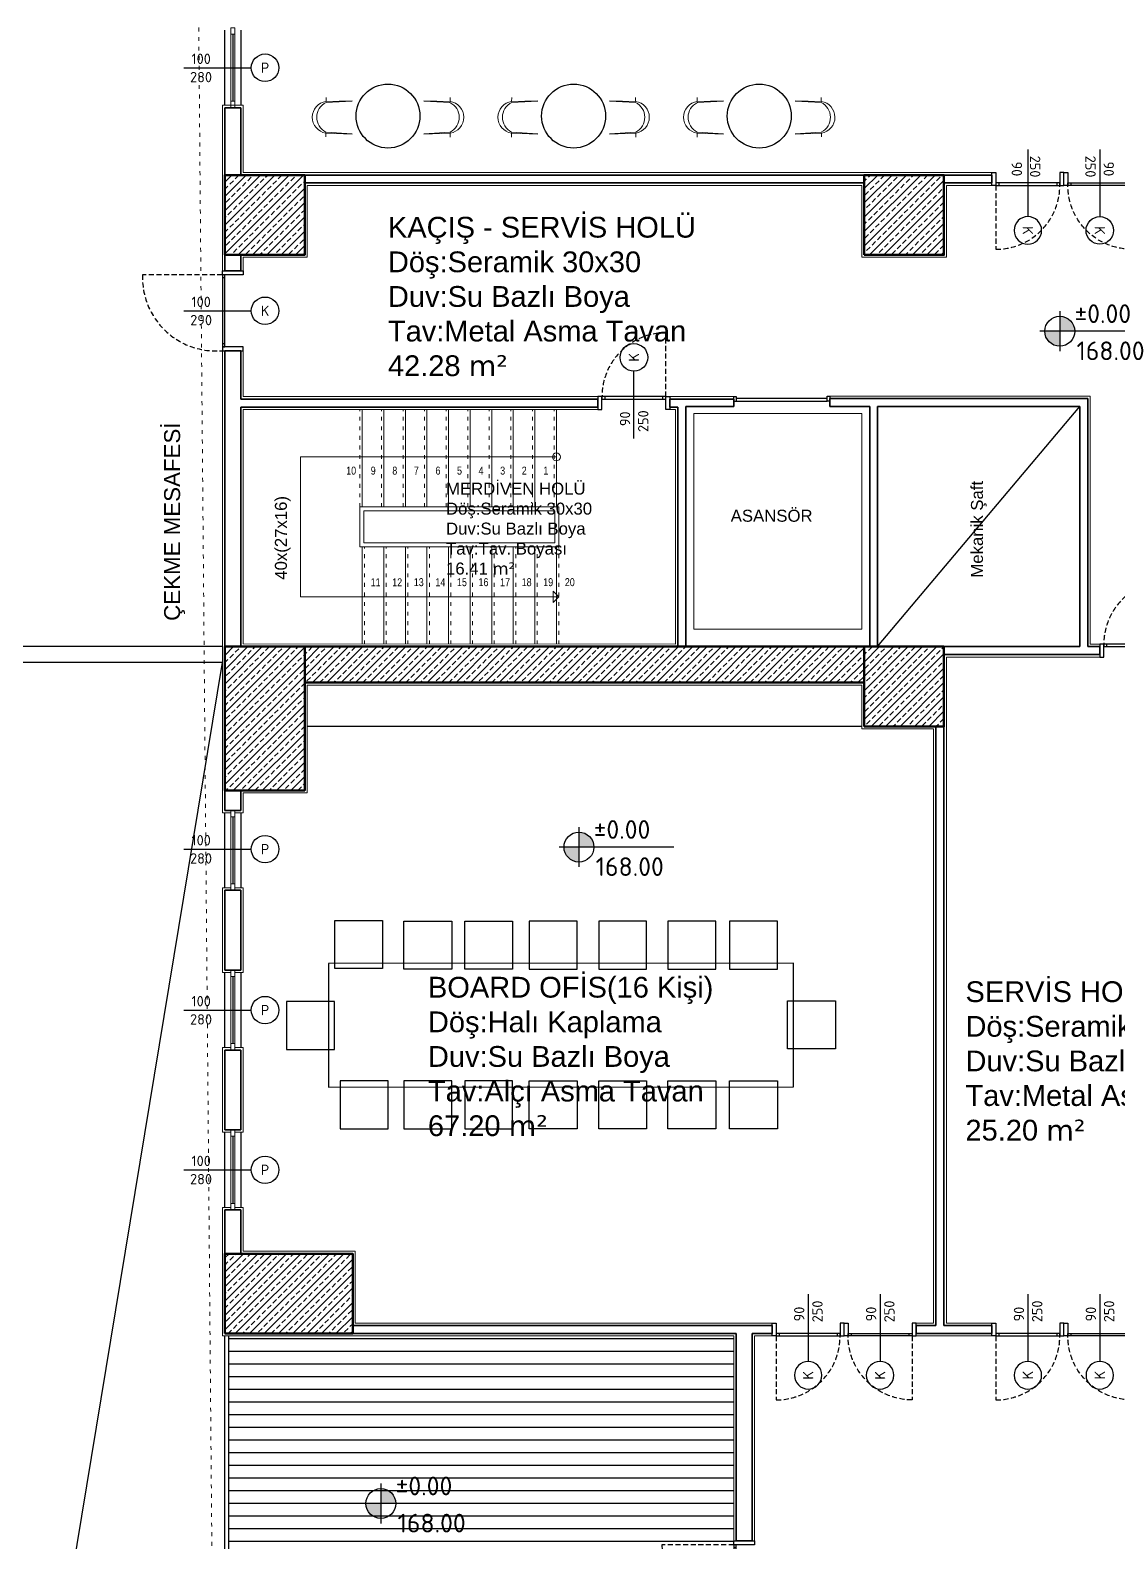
# Model space of a CAD drawing. Header units: millimetres. Extents: x 1443065 to 1517367, y 3763150 to 3779068.
# Drawn here: x 1473406 to 1474767, y 3767736 to 3769628 of the extents above; entities that cross this region are included whole.
import ezdxf
from ezdxf.enums import TextEntityAlignment as Align

# ---------------------------------------------------------------- set-up
doc = ezdxf.new("R2010")
doc.units = ezdxf.units.MM
doc.set_wipeout_variables(frame=1)
doc.linetypes.add('ACAD_ISO03W100', pattern=[30, 12, -18])
doc.linetypes.add('HIDDEN', pattern=[9.525, 6.35, -3.175])
for name, color, linetype, lineweight in [('1-tefriş2', 63, 'Continuous', 5), ('7-mobilya Soft', 122, 'Continuous', 0), ('dog', 144, 'Continuous', 5), ('DUVAR', 2, 'Continuous', 35), ('MAHAL', 52, 'Continuous', 13), ('MERDIVEN', 4, 'Continuous', 20), ('SIVA', 3, 'Continuous', 9), ('TASIYICI', 170, 'Continuous', 50), ('TEFRIS', 165, 'Continuous', 15)]:
    doc.layers.add(name, color=color, linetype=linetype, lineweight=lineweight)
for name, color, linetype in [('m-DOG_', 4, 'Continuous'), ('m-DOG_gor', 8, 'Continuous'), ('m-TAR_', 8, 'Continuous'), ('m-TAR_duvar', 8, 'Continuous'), ('m-TFR_vitrifiye', 1, 'Continuous'), ('m-YAZ_kot', 7, 'Continuous'), ('m-YAZ_poz', 7, 'Continuous')]:
    doc.layers.add(name, color=color, linetype=linetype)
doc.styles.add('mono', font='isocpeur.ttf')
doc.styles.add('olculer', font='romans.shx', dxfattribs={"width": 0.8})
doc.styles.get("Standard").update_dxf_attribs({"font": 'arial.ttf'})
pattern_1 = [(45, (55132.096, -87954.948), (-8.98025612, 8.98025612), []), (45, (55141.077, -87954.948), (-8.98025612, 8.98025612), [6.35, -3.175])]

# ---------------------------------------------------------------- blocks, each defined once
blk = doc.blocks.new('90lık Kqpı')
at = {"layer": 'm-DOG_', "linetype": 'HIDDEN'}
blk.add_line((-8, -5), (-88, -5), dxfattribs=at)
at = {"layer": 'm-DOG_'}
for p, q in [((-5, -8.8), (-8, -8.8)), ((-5, -81.2), (-8, -81.2))]:
    blk.add_line(p, q, dxfattribs=at)
for points in [[(8, 0), (8, -5), (-8, -5), (-8, 0)], [(-8, -5), (-8, -85), (-5, -85), (-5, -5)], [(8, -90), (8, -85), (-8, -85), (-8, -90)]]:
    blk.add_lwpolyline(points, close=True, dxfattribs=at)
at = {"layer": 'm-DOG_', "linetype": 'HIDDEN'}
blk.add_arc((-8, -5), 80, 180, 270, dxfattribs=at)
blk = doc.blocks.new('ghb')
at = {"layer": 'm-DOG_', "linetype": 'HIDDEN'}
blk.add_line((41827.4, -9142.7), (41827.4, -9042.7), dxfattribs=at)
at = {"layer": 'm-DOG_'}
for p, q in [((41741.2, -9145.7), (41741.2, -9142.7)), ((41823.6, -9145.7), (41823.6, -9142.7))]:
    blk.add_line(p, q, dxfattribs=at)
for points in [[(41732.4, -9168.7), (41737.4, -9168.7), (41737.4, -9142.7), (41732.4, -9142.7)], [(41827.4, -9142.7), (41737.4, -9142.7), (41737.4, -9145.7), (41827.4, -9145.7)], [(41832.4, -9168.7), (41827.4, -9168.7), (41827.4, -9142.7), (41832.4, -9142.7)]]:
    blk.add_lwpolyline(points, close=True, dxfattribs=at)
at = {"layer": 'm-DOG_', "linetype": 'HIDDEN'}
blk.add_arc((41824.1, -9134.7), 92, 87.9265, 185.0111, dxfattribs=at)
blk = doc.blocks.new('m-penpoz')
blk.add_line((0, -1.625), (0, 0))
blk.add_circle((0, 0.332), 0.332)
blk.add_attdef('POZNO', text='', height=0.18).set_placement((0, 0.332), align=Align.MIDDLE)
blk.add_attdef('HEIGHT', text='', height=0.18, rotation=90).set_placement((0.069, -1.625), align=Align.TOP_LEFT)
blk.add_attdef('WIDTH', text='', height=0.18, rotation=90).set_placement((0, -1.625), align=Align.BOTTOM_LEFT)
blk = doc.blocks.new('90lık')
at = {"layer": 'm-DOG_', "linetype": 'HIDDEN'}
blk.add_line((-5, 13), (-5, 103), dxfattribs=at)
at = {"layer": 'm-DOG_'}
for p, q in [((-81.2, 10), (-81.2, 13)), ((-8.8, 10), (-8.8, 13))]:
    blk.add_line(p, q, dxfattribs=at)
for points in [[(-90, -13), (-85, -13), (-85, 13), (-90, 13)], [(-5, 13), (-85, 13), (-85, 10), (-5, 10)], [(0, -13), (-5, -13), (-5, 13), (0, 13)]]:
    blk.add_lwpolyline(points, close=True, dxfattribs=at)
at = {"layer": 'm-DOG_', "linetype": 'HIDDEN'}
blk.add_arc((-2.7, 15.7), 87.4, 91.5314, 181.7408, dxfattribs=at)
blk = doc.blocks.new('m-plankot')
h = blk.add_hatch(color=256)
h.paths.add_polyline_path([(0, 0.144), (0, 0), (0.144, 0, 0.414214)])
h.paths.add_polyline_path([(0, -0.144), (0, 0), (-0.144, 0, 0.414214)])
for p, q in [((0, 0.192), (0, -0.192)), ((0.914, 0), (-0.192, 0))]:
    blk.add_line(p, q)
blk.add_circle((0, 0), 0.144)
blk.add_attdef('INCEKOT', (0.187, 0.1), '', height=0.18)
blk.add_attdef('KABAKOT', text='', height=0.18).set_placement((0.187, -0.1), align=Align.TOP_LEFT)
blk = doc.blocks.new('A$C20627317')
at = {"ltscale": 40}
blk.add_wipeout([(322, 0), (-322, 0), (-309, 410), (-307, 429), (-299, 462), (-290, 487), (-276, 517), (-260, 544), (-235, 576), (-202, 609), (-171, 632), (-153, 643), (-120, 659), (-89, 670), (-64, 677), (-31, 682), (-6, 683), (19, 682), (47, 680), (69, 675), (109, 664), (144, 648), (171, 632), (204, 607), (236, 575), (258, 547), (277, 515), (291, 485), (301, 454), (308, 422), (309, 410)], dxfattribs=at).dxf.layer = '7-mobilya Soft'
at = {"layer": '7-mobilya Soft', "ltscale": 40}
for p, q in [((-309, 410), (-248, 410)), ((-261, 0), (-248, 410)), ((-255, 0), (-231, 409)), ((255, 0), (231, 409)), ((261, 0), (249, 410)), ((309, 410), (249, 410))]:
    blk.add_line(p, q, dxfattribs=at)
for centre, radius, start, end in [((0, 371), 252, 9.0198, 170.9802), ((0, 295), 258, 26.2288, 153.7712)]:
    blk.add_arc(centre, radius, start, end, dxfattribs=at)

msp = doc.modelspace()

# ---------------------------------------------------------------- hatches: boundary and pattern name
at = {"layer": 'm-TAR_'}
h = msp.add_hatch(dxfattribs=at)
h.set_pattern_fill('LINE', color=256, scale=5)
h.set_pattern_definition([(0, (-13755.824, -59043.389), (0, 15.875), [])])
h.paths.add_polyline_path([(1473654.4, 3767993.6), (1474286.4, 3767993.6), (1474286.4, 3767299.6), (1473654.4, 3767299.6)])
at = {"layer": 'm-TAR_duvar'}
h = msp.add_hatch(dxfattribs=at)
h.set_pattern_fill('ANSI33', color=256, scale=2)
h.set_pattern_definition(pattern_1)
h.paths.add_polyline_path([(1473649.4, 3769347.1), (1473749.4, 3769347.1), (1473749.4, 3769447.1), (1473649.4, 3769447.1)])
h = msp.add_hatch(dxfattribs=at)
h.set_pattern_fill('ANSI33', color=256, scale=2)
h.set_pattern_definition(pattern_1)
h.paths.add_polyline_path([(1474449.4, 3769347.1), (1474549.4, 3769347.1), (1474549.4, 3769447.1), (1474449.4, 3769447.1)])
h = msp.add_hatch(dxfattribs=at)
h.set_pattern_fill('ANSI33', color=256, scale=2)
h.set_pattern_definition(pattern_1)
h.paths.add_polyline_path([(1473649.4, 3768676.6), (1473749.4, 3768676.6), (1473749.4, 3768856.6), (1473649.4, 3768856.6)])
h = msp.add_hatch(dxfattribs=at)
h.set_pattern_fill('ANSI33', color=256, scale=2)
h.set_pattern_definition(pattern_1)
h.paths.add_polyline_path([(1474449.4, 3768856.6), (1473749.4, 3768856.6), (1473749.4, 3768811.6), (1474449.4, 3768811.6)])
h = msp.add_hatch(dxfattribs=at)
h.set_pattern_fill('ANSI33', color=256, scale=2)
h.set_pattern_definition(pattern_1)
h.paths.add_polyline_path([(1474449.4, 3768756.6), (1474549.4, 3768756.6), (1474549.4, 3768856.6), (1474449.4, 3768856.6)])
h = msp.add_hatch(dxfattribs=at)
h.set_pattern_fill('ANSI33', color=256, scale=2)
h.set_pattern_definition(pattern_1)
h.paths.add_polyline_path([(1473809.4, 3768096.6), (1473649.4, 3768096.6), (1473649.4, 3767996.6), (1473809.4, 3767996.6)])

# ---------------------------------------------------------------- linework, layer by layer
at = {"color": 1}
for p, q in [((1473846.9, 3768453.6, 2388), (1473786.9, 3768453.6, 2388)), ((1473933.6, 3768453, 2388), (1473873.6, 3768453, 2388)), ((1474009.6, 3768453, 2388), (1473949.6, 3768453, 2388)), ((1474030.3, 3768453, 2388), (1474090.3, 3768453, 2388)), ((1474117.3, 3768453, 2388), (1474177.3, 3768453, 2388)), ((1474203.8, 3768453, 2388), (1474263.8, 3768453, 2388)), ((1474281, 3768453, 2388), (1474341, 3768453, 2388)), ((1473786.5, 3768352.4, 2388), (1473786.5, 3768412.4, 2388)), ((1474353.6, 3768353, 2388), (1474353.6, 3768413, 2388)), ((1473853.9, 3768313, 2388), (1473793.9, 3768313, 2388)), ((1473933.6, 3768313, 2388), (1473873.6, 3768313, 2388)), ((1474009.6, 3768313, 2388), (1473949.6, 3768313, 2388)), ((1474030.3, 3768313, 2388), (1474090.3, 3768313, 2388)), ((1474117.3, 3768313, 2388), (1474177.3, 3768313, 2388)), ((1474203.8, 3768313, 2388), (1474263.8, 3768313, 2388)), ((1474281, 3768313, 2388), (1474341, 3768313, 2388))]:
    msp.add_line(p, q, dxfattribs=at)
at = {"color": 1, "elevation": 2388}
for points in [[(1473786.9, 3768453.6), (1473786.9, 3768513.6), (1473846.9, 3768513.6), (1473846.9, 3768453.6)], [(1473873.6, 3768453), (1473873.6, 3768513), (1473933.6, 3768513), (1473933.6, 3768453)], [(1473949.6, 3768453), (1473949.6, 3768513), (1474009.6, 3768513), (1474009.6, 3768453)], [(1474090.3, 3768453), (1474090.3, 3768513), (1474030.3, 3768513), (1474030.3, 3768453)], [(1474177.3, 3768453), (1474177.3, 3768513), (1474117.3, 3768513), (1474117.3, 3768453)], [(1474263.8, 3768453), (1474263.8, 3768513), (1474203.8, 3768513), (1474203.8, 3768453)], [(1474341, 3768453), (1474341, 3768513), (1474281, 3768513), (1474281, 3768453)], [(1473786.5, 3768412.4), (1473726.5, 3768412.4), (1473726.5, 3768352.4), (1473786.5, 3768352.4)], [(1474353.6, 3768413), (1474413.6, 3768413), (1474413.6, 3768353), (1474353.6, 3768353)], [(1473793.9, 3768313), (1473793.9, 3768253), (1473853.9, 3768253), (1473853.9, 3768313)], [(1473873.6, 3768313), (1473873.6, 3768253), (1473933.6, 3768253), (1473933.6, 3768313)], [(1473949.6, 3768313), (1473949.6, 3768253), (1474009.6, 3768253), (1474009.6, 3768313)], [(1474090.3, 3768313), (1474090.3, 3768253), (1474030.3, 3768253), (1474030.3, 3768313)], [(1474177.3, 3768313), (1474177.3, 3768253), (1474117.3, 3768253), (1474117.3, 3768313)], [(1474263.8, 3768313), (1474263.8, 3768253), (1474203.8, 3768253), (1474203.8, 3768313)], [(1474341, 3768313), (1474341, 3768253), (1474281, 3768253), (1474281, 3768313)]]:
    msp.add_lwpolyline(points, dxfattribs=at)
msp.add_lwpolyline([(1473779, 3768459.9), (1473779, 3768304.9), (1474361.1, 3768305.5), (1474361.1, 3768460.5)], close=True, dxfattribs=at)
for centre in [(1473853.6, 3769520.9), (1474085.9, 3769520.9), (1474318.2, 3769520.9)]:
    msp.add_circle(centre, 40)
at = {"layer": 'dog'}
msp.add_lwpolyline([(1474236.4, 3768878.6), (1474446.4, 3768878.6), (1474446.4, 3769148.6), (1474236.4, 3769148.6)], close=True, dxfattribs=at)
at = {"layer": 'DUVAR'}
for p, q in [((1473649.4, 3769327.1), (1473649.4, 3769531.4)), ((1473669.4, 3769531.4), (1473649.4, 3769531.4)), ((1473669.4, 3769447.1), (1473669.4, 3769531.4)), ((1473649.4, 3769447.1), (1474449.4, 3769447.1)), ((1474549.4, 3769447.1), (1474609.4, 3769447.1)), ((1474609.4, 3769447.1), (1474609.4, 3769437.1)), ((1473749.4, 3769437.1), (1474449.4, 3769437.1)), ((1474549.4, 3769437.1), (1474609.4, 3769437.1)), ((1473669.4, 3769327.1), (1473669.4, 3769347.1)), ((1473649.4, 3769327.1), (1473669.4, 3769327.1)), ((1473649.4, 3768856.6), (1473649.4, 3769227.1)), ((1473649.4, 3769227.1), (1473669.4, 3769227.1)), ((1473669.4, 3769166.6), (1473669.4, 3769227.1)), ((1473669.4, 3769166.6), (1474116.4, 3769166.6)), ((1474116.4, 3769156.6), (1474116.4, 3769166.6)), ((1474206.4, 3769166.6), (1474286.4, 3769166.6)), ((1474206.4, 3769156.6), (1474206.4, 3769166.6)), ((1474286.4, 3769157.1), (1474286.4, 3769166.6)), ((1474406.4, 3769167.1), (1474729.4, 3769167.1)), ((1474406.4, 3769157.1), (1474406.4, 3769167.1)), ((1474729.4, 3768856.6), (1474729.4, 3769167.1)), ((1473669.4, 3769156.6), (1474116.4, 3769156.6)), ((1473669.4, 3768856.6), (1473669.4, 3769156.6)), ((1474206.4, 3769156.6), (1474216.4, 3769156.6)), ((1474216.4, 3768856.6), (1474216.4, 3769156.6)), ((1474226.4, 3768856.6), (1474226.4, 3769157.1)), ((1474226.4, 3768856.6), (1474226.4, 3769157.1)), ((1474226.4, 3769157.1), (1474286.4, 3769157.1)), ((1474226.4, 3768856.6), (1474226.4, 3769156.6)), ((1474226.4, 3768856.6), (1474226.4, 3769156.6)), ((1474226.4, 3768856.6), (1474226.4, 3769156.6)), ((1474226.4, 3768856.6), (1474226.4, 3769156.6)), ((1474226.4, 3768856.6), (1474226.4, 3769156.6)), ((1474406.4, 3769157.1), (1474456.4, 3769157.1)), ((1474456.4, 3768856.6), (1474456.4, 3769157.1)), ((1474466.4, 3768856.6), (1474466.4, 3769157.1)), ((1474466.4, 3769157.1), (1474719.4, 3769157.1)), ((1474719.4, 3768856.6), (1474719.4, 3769157.1)), ((1473669.4, 3768857.1), (1473669.4, 3768856.6)), ((1474549.4, 3768856.6), (1474719.4, 3768856.6)), ((1474549.4, 3768846.6), (1474744.4, 3768846.6)), ((1474729.4, 3768856.6), (1474744.4, 3768856.6)), ((1474744.4, 3768856.6), (1474744.4, 3768846.6)), ((1474539.4, 3768756.6), (1474539.4, 3768006.6)), ((1474549.4, 3768756.6), (1474549.4, 3768006.6)), ((1473649.4, 3768676.6), (1473649.4, 3768651.6)), ((1473669.4, 3768676.6), (1473669.4, 3768651.6)), ((1473649.4, 3768651.6), (1473669.4, 3768651.6)), ((1473649.4, 3768551.6), (1473649.4, 3768451.6)), ((1473649.4, 3768551.6), (1473669.4, 3768551.6)), ((1473669.4, 3768551.6), (1473669.4, 3768451.6)), ((1473649.4, 3768451.6), (1473669.4, 3768451.6)), ((1473649.4, 3768351.6), (1473649.4, 3768251.6)), ((1473649.4, 3768351.6), (1473669.4, 3768351.6)), ((1473669.4, 3768351.6), (1473669.4, 3768251.6)), ((1473649.4, 3768251.6), (1473669.4, 3768251.6)), ((1473649.4, 3768151.6), (1473649.4, 3768096.6)), ((1473649.4, 3768151.6), (1473669.4, 3768151.6)), ((1473669.4, 3768151.6), (1473669.4, 3768096.6)), ((1473809.4, 3768006.6), (1474334.4, 3768006.6)), ((1474334.4, 3768006.6), (1474334.4, 3767996.6)), ((1474514.4, 3768006.6), (1474514.4, 3767996.6)), ((1474514.4, 3768006.6), (1474539.4, 3768006.6)), ((1474609.4, 3768006.6), (1474549.4, 3768006.6)), ((1474609.4, 3767996.6), (1474609.4, 3768006.6)), ((1473809.4, 3767996.6), (1474289.4, 3767996.6)), ((1474289.4, 3767996.6), (1474289.4, 3767737.1)), ((1474309.4, 3767996.6), (1474309.4, 3767737.1)), ((1474309.4, 3767996.6), (1474334.4, 3767996.6)), ((1474514.4, 3767996.6), (1474609.4, 3767996.6)), ((1474289.4, 3767737.1), (1474309.4, 3767737.1))]:
    msp.add_line(p, q, dxfattribs=at)
at = {"layer": 'm-DOG_gor', "linetype": 'Continuous'}
for p, q in [((1473649.4, 3769534.4), (1473649.4, 3769628.4)), ((1473659.4, 3769623.4), (1473659.4, 3769539.4)), ((1473669.4, 3769628.4), (1473669.4, 3769534.4)), ((1473649.4, 3768554.6), (1473649.4, 3768648.6)), ((1473659.4, 3768643.6), (1473659.4, 3768559.6)), ((1473669.4, 3768648.6), (1473669.4, 3768554.6)), ((1473649.4, 3768354.6), (1473649.4, 3768448.6)), ((1473659.4, 3768443.6), (1473659.4, 3768359.6)), ((1473669.4, 3768448.6), (1473669.4, 3768354.6)), ((1473649.4, 3768154.6), (1473649.4, 3768248.6)), ((1473659.4, 3768243.6), (1473659.4, 3768159.6)), ((1473669.4, 3768248.6), (1473669.4, 3768154.6))]:
    msp.add_line(p, q, dxfattribs=at)
for points in [[(1474289.4, 3769163.6), (1474286.4, 3769163.6), (1474286.4, 3769169.6), (1474289.4, 3769169.6)], [(1474289.4, 3769164.1), (1474403.4, 3769164.1), (1474403.4, 3769167.1), (1474289.4, 3769167.1)], [(1474406.4, 3769164.1), (1474403.4, 3769164.1), (1474403.4, 3769170.1), (1474406.4, 3769170.1)]]:
    msp.add_lwpolyline(points, close=True, dxfattribs=at)
at = {"layer": 'm-TFR_vitrifiye'}
for p, q in [((1474466.4, 3768856.6), (1474719.4, 3769157.1)), ((1473646.4, 3768856.6), (1472643.4, 3768856.6)), ((1473646.4, 3768836.6), (1472623.6, 3768836.6)), ((1473153.6, 3765847.1), (1473646.4, 3768836.6)), ((1474446.4, 3768756.6), (1473752.4, 3768756.6)), ((1473649.4, 3768001.6), (1473649.4, 3768001.6)), ((1473649.4, 3767299.6), (1473649.4, 3767993.6)), ((1473654.4, 3767299.6), (1473654.4, 3767993.6))]:
    msp.add_line(p, q, dxfattribs=at)
at = {"layer": 'MERDIVEN', "linetype": 'ACAD_ISO03W100', "ltscale": 0.4}
for p, q in [((1473649.4, 3765847.1), (1473609.9, 3770430.5)), ((1473818.4, 3769031.6), (1473818.4, 3769153.6)), ((1473845.4, 3769031.6), (1473845.4, 3769153.6)), ((1473872.4, 3769031.6), (1473872.4, 3769153.6)), ((1473899.4, 3769031.6), (1473899.4, 3769153.6)), ((1473926.4, 3769031.6), (1473926.4, 3769153.6)), ((1473953.4, 3769031.6), (1473953.4, 3769153.6)), ((1473980.4, 3769031.6), (1473980.4, 3769153.6)), ((1474007.4, 3769031.6), (1474007.4, 3769153.6)), ((1474034.4, 3769031.6), (1474034.4, 3769153.6)), ((1474061.4, 3769031.6), (1474061.4, 3769153.6)), ((1473824.4, 3768859.6), (1473824.4, 3768981.6)), ((1473851.4, 3768859.6), (1473851.4, 3768981.6)), ((1473878.4, 3768859.6), (1473878.4, 3768981.6)), ((1473905.4, 3768859.6), (1473905.4, 3768981.6)), ((1473932.4, 3768859.6), (1473932.4, 3768981.6)), ((1473959.4, 3768859.6), (1473959.4, 3768981.6)), ((1473986.4, 3768859.6), (1473986.4, 3768981.6)), ((1474013.4, 3768859.6), (1474013.4, 3768981.6)), ((1474040.4, 3768859.6), (1474040.4, 3768981.6)), ((1474067.4, 3768859.6), (1474067.4, 3768981.6))]:
    msp.add_line(p, q, dxfattribs=at)
at = {"layer": 'MERDIVEN'}
for p, q in [((1473821.4, 3769031.6), (1473821.4, 3769153.6)), ((1473848.4, 3769031.6), (1473848.4, 3769153.6)), ((1473875.4, 3769031.6), (1473875.4, 3769153.6)), ((1473902.4, 3769031.6), (1473902.4, 3769153.6)), ((1473929.4, 3769031.6), (1473929.4, 3769153.6)), ((1473956.4, 3769031.6), (1473956.4, 3769153.6)), ((1473983.4, 3769031.6), (1473983.4, 3769153.6)), ((1474010.4, 3769031.6), (1474010.4, 3769153.6)), ((1474037.4, 3769031.6), (1474037.4, 3769153.6)), ((1474064.4, 3769031.6), (1474064.4, 3769153.6)), ((1473818.4, 3769094.1), (1473743.9, 3769094.1)), ((1473743.9, 3769094.1), (1473743.9, 3768919.1)), ((1474064.4, 3769094.1), (1473818.4, 3769094.1)), ((1473818.4, 3769031.6), (1474067.4, 3769031.6)), ((1473818.4, 3768981.6), (1473818.4, 3769031.6)), ((1474067.4, 3768981.6), (1474067.4, 3769031.6)), ((1473823.4, 3769026.6), (1474062.4, 3769026.6)), ((1473823.4, 3768986.6), (1473823.4, 3769026.6)), ((1474062.4, 3768986.6), (1474062.4, 3769026.6)), ((1473818.4, 3768981.6), (1474067.4, 3768981.6)), ((1473821.4, 3768859.6), (1473821.4, 3768981.6)), ((1473823.4, 3768986.6), (1474062.4, 3768986.6)), ((1473848.4, 3768859.6), (1473848.4, 3768981.6)), ((1473875.4, 3768859.6), (1473875.4, 3768981.6)), ((1473902.4, 3768859.6), (1473902.4, 3768981.6)), ((1473929.4, 3768859.6), (1473929.4, 3768981.6)), ((1473956.4, 3768859.6), (1473956.4, 3768981.6)), ((1473983.4, 3768859.6), (1473983.4, 3768981.6)), ((1474010.4, 3768859.6), (1474010.4, 3768981.6)), ((1474037.4, 3768859.6), (1474037.4, 3768981.6)), ((1474064.4, 3768859.6), (1474064.4, 3768981.6)), ((1473743.9, 3768919.1), (1474067.4, 3768919.1)), ((1474067.4, 3768919.1), (1474060.3, 3768926.2)), ((1474060.3, 3768912), (1474060.3, 3768926.2)), ((1474067.4, 3768919.1), (1474060.3, 3768912))]:
    msp.add_line(p, q, dxfattribs=at)
for points in [[(1473661.9, 3769623.4), (1473661.9, 3769631.4), (1473656.9, 3769631.4), (1473656.9, 3769623.4)], [(1473661.9, 3769539.4), (1473661.9, 3769623.4), (1473656.9, 3769623.4), (1473656.9, 3769539.4)], [(1473661.9, 3769531.4), (1473661.9, 3769539.4), (1473656.9, 3769539.4), (1473656.9, 3769531.4)], [(1473661.9, 3768643.6), (1473661.9, 3768651.6), (1473656.9, 3768651.6), (1473656.9, 3768643.6)], [(1473661.9, 3768559.6), (1473661.9, 3768643.6), (1473656.9, 3768643.6), (1473656.9, 3768559.6)], [(1473661.9, 3768551.6), (1473661.9, 3768559.6), (1473656.9, 3768559.6), (1473656.9, 3768551.6)], [(1473661.9, 3768443.6), (1473661.9, 3768451.6), (1473656.9, 3768451.6), (1473656.9, 3768443.6)], [(1473661.9, 3768359.6), (1473661.9, 3768443.6), (1473656.9, 3768443.6), (1473656.9, 3768359.6)], [(1473661.9, 3768351.6), (1473661.9, 3768359.6), (1473656.9, 3768359.6), (1473656.9, 3768351.6)], [(1473661.9, 3768243.6), (1473661.9, 3768251.6), (1473656.9, 3768251.6), (1473656.9, 3768243.6)], [(1473661.9, 3768159.6), (1473661.9, 3768243.6), (1473656.9, 3768243.6), (1473656.9, 3768159.6)], [(1473661.9, 3768151.6), (1473661.9, 3768159.6), (1473656.9, 3768159.6), (1473656.9, 3768151.6)]]:
    msp.add_lwpolyline(points, close=True, dxfattribs=at)
msp.add_circle((1474064.4, 3769094.1), 5, dxfattribs=at)
at = {"layer": 'SIVA'}
for p, q in [((1474206.4, 3769169.6), (1474286.4, 3769169.6)), ((1474514.4, 3767993.6), (1474609.4, 3767993.6))]:
    msp.add_line(p, q, dxfattribs=at)
for points in [[(1474609.4, 3769434.1), (1474552.4, 3769434.1), (1474552.4, 3769344.1), (1474446.4, 3769344.1), (1474446.4, 3769434.1), (1473752.4, 3769434.1), (1473752.4, 3769344.1), (1473672.4, 3769344.1), (1473672.4, 3769327.1)], [(1473646.4, 3769227.1), (1473646.4, 3768648.6), (1473656.9, 3768648.6)], [(1473672.4, 3769227.1), (1473672.4, 3769169.6), (1474116.4, 3769169.6)], [(1474744.4, 3768859.6), (1474732.4, 3768859.6), (1474732.4, 3769170.1), (1474406.4, 3769170.1)], [(1474116.4, 3769153.6), (1473672.4, 3769153.6), (1473672.4, 3768860.1), (1474213.4, 3768859.6), (1474213.4, 3769153.6), (1474206.4, 3769153.6)], [(1474744.4, 3768843.6), (1474552.4, 3768843.6), (1474552.4, 3768009.6), (1474609.4, 3768009.6)], [(1473661.9, 3768648.6), (1473672.4, 3768648.6), (1473672.4, 3768673.6), (1473752.4, 3768673.6), (1473752.4, 3768808.6), (1474446.4, 3768808.6), (1474446.4, 3768753.6), (1474536.4, 3768753.6), (1474536.4, 3768009.6), (1474514.4, 3768009.6)], [(1473656.9, 3768448.6), (1473646.4, 3768448.6), (1473646.4, 3768554.6), (1473656.9, 3768554.6)], [(1473661.9, 3768554.6), (1473672.4, 3768554.6), (1473672.4, 3768448.6), (1473661.9, 3768448.6)], [(1473656.9, 3768248.6), (1473646.4, 3768248.6), (1473646.4, 3768354.6), (1473656.9, 3768354.6)], [(1473661.9, 3768354.6), (1473672.4, 3768354.6), (1473672.4, 3768248.6), (1473661.9, 3768248.6)], [(1473656.9, 3768154.6), (1473646.4, 3768154.6), (1473646.4, 3767993.6), (1474286.4, 3767993.6), (1474286.4, 3767737.1)], [(1474334.4, 3768009.6), (1473812.4, 3768009.6), (1473812.4, 3768099.6), (1473672.4, 3768099.6), (1473672.4, 3768154.6), (1473661.9, 3768154.6)], [(1474334.4, 3767993.6), (1474312.4, 3767993.6), (1474312.4, 3767737.1)]]:
    msp.add_lwpolyline(points, dxfattribs=at)
at = {"layer": 'TASIYICI'}
for p, q in [((1473749.4, 3768856.6), (1474449.4, 3768856.6)), ((1473749.4, 3768811.6), (1474449.4, 3768811.6))]:
    msp.add_line(p, q, dxfattribs=at)
for points in [[(1473649.4, 3769347.1), (1473749.4, 3769347.1), (1473749.4, 3769447.1), (1473649.4, 3769447.1)], [(1474449.4, 3769347.1), (1474549.4, 3769347.1), (1474549.4, 3769447.1), (1474449.4, 3769447.1)], [(1473649.4, 3768676.6), (1473749.4, 3768676.6), (1473749.4, 3768856.6), (1473649.4, 3768856.6)], [(1474449.4, 3768756.6), (1474549.4, 3768756.6), (1474549.4, 3768856.6), (1474449.4, 3768856.6)], [(1473649.4, 3767996.6), (1473809.4, 3767996.6), (1473809.4, 3768096.6), (1473649.4, 3768096.6)]]:
    msp.add_lwpolyline(points, close=True, dxfattribs=at)

# ---------------------------------------------------------------- block references
at = {"layer": 'm-TFR_vitrifiye', "rotation": 90.00045059746789}
msp.add_blockref('90lık', (1474299.4, 3767737.1), dxfattribs=at)
at = {"layer": 'm-YAZ_kot'}
ref = msp.add_blockref('m-plankot', (1474694.3, 3769251.5), dxfattribs=dict(at, xscale=129.9375, yscale=129.9375, zscale=129.9375))
ref.add_attrib('KABAKOT', '168.00', dxfattribs={"layer": '0', "height": 23.39, "rotation": 0, "style": 'mono'}).set_placement((1474715.2, 3769208.3), align=Align.BOTTOM_LEFT)
ref.add_attrib('INCEKOT', '%%P0.00', dxfattribs={"layer": '0', "height": 23.39, "rotation": 0, "style": 'mono'}).set_placement((1474712.7, 3769254.8), align=Align.BOTTOM_LEFT)
ref = msp.add_blockref('m-plankot', (1474092.6, 3768605.7), dxfattribs=dict(at, xscale=129.9375, yscale=129.9375, zscale=129.9375))
ref.add_attrib('KABAKOT', '168.00', dxfattribs={"layer": '0', "height": 23.39, "rotation": 0, "style": 'mono'}).set_placement((1474113.5, 3768562.5), align=Align.BOTTOM_LEFT)
ref.add_attrib('INCEKOT', '%%P0.00', dxfattribs={"layer": '0', "height": 23.39, "rotation": 0, "style": 'mono'}).set_placement((1474111, 3768609), align=Align.BOTTOM_LEFT)
ref = msp.add_blockref('m-plankot', (1473844.7, 3767783.8), dxfattribs=dict(at, xscale=129.9375, yscale=129.9375, zscale=129.9375))
ref.add_attrib('KABAKOT', '168.00', dxfattribs={"layer": '0', "height": 23.39, "rotation": 0, "style": 'mono'}).set_placement((1473865.6, 3767740.6), align=Align.BOTTOM_LEFT)
ref.add_attrib('INCEKOT', '%%P0.00', dxfattribs={"layer": '0', "height": 23.39, "rotation": 0, "style": 'mono'}).set_placement((1473863.2, 3767787.1), align=Align.BOTTOM_LEFT)
at = {"layer": 'm-YAZ_poz'}
ref = msp.add_blockref('m-penpoz', (1473682.5, 3769581.4), dxfattribs=dict(at, xscale=51.83999999999998, yscale=51.83999999999998, zscale=51.83999999999998, rotation=270.0004505966874))
ref.add_attrib('WIDTH', '100', dxfattribs={"layer": '0', "height": 12.96, "style": 'mono'}).set_placement((1473631.9, 3769582.2), align=Align.BOTTOM_RIGHT)
ref.add_attrib('HEIGHT', '280', dxfattribs={"layer": '0', "height": 12.96, "style": 'mono'}).set_placement((1473633.4, 3769559.3), align=Align.BOTTOM_RIGHT)
ref.add_attrib('POZNO', 'P', dxfattribs={"layer": '0', "height": 13, "style": 'mono'}).set_placement((1473699.7, 3769581.4), align=Align.MIDDLE_CENTER)
ref = msp.add_blockref('m-penpoz', (1474654.4, 3769395), dxfattribs=dict(at, xscale=-51.83999999999998, yscale=51.83999999999998, zscale=51.83999999999998, rotation=179.9995494033126))
ref.add_attrib('WIDTH', '90', dxfattribs={"layer": '0', "height": 12.96, "rotation": 270, "style": 'mono'}).set_placement((1474630.2, 3769445.5), align=Align.BOTTOM_RIGHT)
ref.add_attrib('HEIGHT', '250', dxfattribs={"layer": '0', "height": 12.96, "rotation": 270, "style": 'mono'}).set_placement((1474653.1, 3769444.1), align=Align.BOTTOM_RIGHT)
ref.add_attrib('POZNO', 'K', dxfattribs={"layer": '0', "height": 13, "rotation": 270, "style": 'mono'}).set_placement((1474654.4, 3769377.8), align=Align.MIDDLE_CENTER)
ref = msp.add_blockref('m-penpoz', (1474744.4, 3769395), dxfattribs=dict(at, xscale=51.83999999999998, yscale=51.83999999999998, zscale=51.83999999999998, rotation=180.0004505966874))
ref.add_attrib('WIDTH', '90', dxfattribs={"layer": '0', "height": 12.96, "rotation": 270, "style": 'mono'}).set_placement((1474745.2, 3769445.5), align=Align.BOTTOM_RIGHT)
ref.add_attrib('HEIGHT', '250', dxfattribs={"layer": '0', "height": 12.96, "rotation": 270, "style": 'mono'}).set_placement((1474722.4, 3769444.1), align=Align.BOTTOM_RIGHT)
ref.add_attrib('POZNO', 'K', dxfattribs={"layer": '0', "height": 13, "rotation": 270, "style": 'mono'}).set_placement((1474744.4, 3769377.8), align=Align.MIDDLE_CENTER)
ref = msp.add_blockref('m-penpoz', (1473682.5, 3769277.1), dxfattribs=dict(at, xscale=51.83999999999998, yscale=51.83999999999998, zscale=51.83999999999998, rotation=270.0004505966874))
ref.add_attrib('WIDTH', '100', dxfattribs={"layer": '0', "height": 12.96, "style": 'mono'}).set_placement((1473631.9, 3769277.9), align=Align.BOTTOM_RIGHT)
ref.add_attrib('HEIGHT', '290', dxfattribs={"layer": '0', "height": 12.96, "style": 'mono'}).set_placement((1473633.4, 3769255.1), align=Align.BOTTOM_RIGHT)
ref.add_attrib('POZNO', 'K', dxfattribs={"layer": '0', "height": 13, "style": 'mono'}).set_placement((1473699.7, 3769277.1), align=Align.MIDDLE_CENTER)
ref = msp.add_blockref('m-penpoz', (1474161.4, 3769201.6), dxfattribs=dict(at, xscale=51.83999999999998, yscale=51.83999999999998, zscale=51.83999999999998, rotation=0.0004505966874107999))
ref.add_attrib('WIDTH', '90', dxfattribs={"layer": '0', "height": 12.96, "rotation": 90, "style": 'mono'}).set_placement((1474160.6, 3769151.1), align=Align.BOTTOM_RIGHT)
ref.add_attrib('HEIGHT', '250', dxfattribs={"layer": '0', "height": 12.96, "rotation": 90, "style": 'mono'}).set_placement((1474183.4, 3769152.5), align=Align.BOTTOM_RIGHT)
ref.add_attrib('POZNO', 'K', dxfattribs={"layer": '0', "height": 13, "rotation": 90, "style": 'mono'}).set_placement((1474161.4, 3769218.8), align=Align.MIDDLE_CENTER)
ref = msp.add_blockref('m-penpoz', (1473682.5, 3768603.1), dxfattribs=dict(at, xscale=51.83999999999998, yscale=51.83999999999998, zscale=51.83999999999998, rotation=270.0004505966874))
ref.add_attrib('WIDTH', '100', dxfattribs={"layer": '0', "height": 12.96, "style": 'mono'}).set_placement((1473631.9, 3768603.9), align=Align.BOTTOM_RIGHT)
ref.add_attrib('HEIGHT', '280', dxfattribs={"layer": '0', "height": 12.96, "style": 'mono'}).set_placement((1473633.4, 3768581.1), align=Align.BOTTOM_RIGHT)
ref.add_attrib('POZNO', 'P', dxfattribs={"layer": '0', "height": 13, "style": 'mono'}).set_placement((1473699.7, 3768603.1), align=Align.MIDDLE_CENTER)
ref = msp.add_blockref('m-penpoz', (1473682.5, 3768401.6), dxfattribs=dict(at, xscale=51.83999999999998, yscale=51.83999999999998, zscale=51.83999999999998, rotation=270.0004505966874))
ref.add_attrib('WIDTH', '100', dxfattribs={"layer": '0', "height": 12.96, "style": 'mono'}).set_placement((1473631.9, 3768402.4), align=Align.BOTTOM_RIGHT)
ref.add_attrib('HEIGHT', '280', dxfattribs={"layer": '0', "height": 12.96, "style": 'mono'}).set_placement((1473633.4, 3768379.6), align=Align.BOTTOM_RIGHT)
ref.add_attrib('POZNO', 'P', dxfattribs={"layer": '0', "height": 13, "style": 'mono'}).set_placement((1473699.7, 3768401.6), align=Align.MIDDLE_CENTER)
ref = msp.add_blockref('m-penpoz', (1473682.5, 3768201.6), dxfattribs=dict(at, xscale=51.83999999999998, yscale=51.83999999999998, zscale=51.83999999999998, rotation=270.0004505966874))
ref.add_attrib('WIDTH', '100', dxfattribs={"layer": '0', "height": 12.96, "style": 'mono'}).set_placement((1473631.9, 3768202.4), align=Align.BOTTOM_RIGHT)
ref.add_attrib('HEIGHT', '280', dxfattribs={"layer": '0', "height": 12.96, "style": 'mono'}).set_placement((1473633.4, 3768179.6), align=Align.BOTTOM_RIGHT)
ref.add_attrib('POZNO', 'P', dxfattribs={"layer": '0', "height": 13, "style": 'mono'}).set_placement((1473699.7, 3768201.6), align=Align.MIDDLE_CENTER)
ref = msp.add_blockref('m-penpoz', (1474379.4, 3767961.6), dxfattribs=dict(at, xscale=-51.83999999999998, yscale=51.83999999999998, zscale=51.83999999999998, rotation=179.9995493926405))
ref.add_attrib('WIDTH', '90', dxfattribs={"layer": '0', "height": 12.96, "rotation": 90, "style": 'mono'}).set_placement((1474378.6, 3768030.3), align=Align.BOTTOM_RIGHT)
ref.add_attrib('HEIGHT', '250', dxfattribs={"layer": '0', "height": 12.96, "rotation": 90, "style": 'mono'}).set_placement((1474401.4, 3768037.9), align=Align.BOTTOM_RIGHT)
ref.add_attrib('POZNO', 'K', dxfattribs={"layer": '0', "height": 13, "rotation": 90, "style": 'mono'}).set_placement((1474379.4, 3767944.3), align=Align.MIDDLE_CENTER)
ref = msp.add_blockref('m-penpoz', (1474469.4, 3767961.6), dxfattribs=dict(at, xscale=-51.83999999999998, yscale=51.83999999999998, zscale=51.83999999999998, rotation=179.9995493926405))
ref.add_attrib('WIDTH', '90', dxfattribs={"layer": '0', "height": 12.96, "rotation": 90, "style": 'mono'}).set_placement((1474468.6, 3768030.3), align=Align.BOTTOM_RIGHT)
ref.add_attrib('HEIGHT', '250', dxfattribs={"layer": '0', "height": 12.96, "rotation": 90, "style": 'mono'}).set_placement((1474491.4, 3768037.9), align=Align.BOTTOM_RIGHT)
ref.add_attrib('POZNO', 'K', dxfattribs={"layer": '0', "height": 13, "rotation": 90, "style": 'mono'}).set_placement((1474469.4, 3767944.3), align=Align.MIDDLE_CENTER)
ref = msp.add_blockref('m-penpoz', (1474654.4, 3767961.6), dxfattribs=dict(at, xscale=-51.83999999999998, yscale=51.83999999999998, zscale=51.83999999999998, rotation=179.9995494033126))
ref.add_attrib('WIDTH', '90', dxfattribs={"layer": '0', "height": 12.96, "rotation": 90, "style": 'mono'}).set_placement((1474653.6, 3768030.2), align=Align.BOTTOM_RIGHT)
ref.add_attrib('HEIGHT', '250', dxfattribs={"layer": '0', "height": 12.96, "rotation": 90, "style": 'mono'}).set_placement((1474676.4, 3768038), align=Align.BOTTOM_RIGHT)
ref.add_attrib('POZNO', 'K', dxfattribs={"layer": '0', "height": 13, "rotation": 90, "style": 'mono'}).set_placement((1474654.4, 3767944.5), align=Align.MIDDLE_CENTER)
ref = msp.add_blockref('m-penpoz', (1474744.4, 3767961.6), dxfattribs=dict(at, xscale=-51.83999999999998, yscale=51.83999999999998, zscale=51.83999999999998, rotation=179.9995494033126))
ref.add_attrib('WIDTH', '90', dxfattribs={"layer": '0', "height": 12.96, "rotation": 90, "style": 'mono'}).set_placement((1474743.6, 3768030.2), align=Align.BOTTOM_RIGHT)
ref.add_attrib('HEIGHT', '250', dxfattribs={"layer": '0', "height": 12.96, "rotation": 90, "style": 'mono'}).set_placement((1474766.4, 3768038), align=Align.BOTTOM_RIGHT)
ref.add_attrib('POZNO', 'K', dxfattribs={"layer": '0', "height": 13, "rotation": 90, "style": 'mono'}).set_placement((1474744.4, 3767944.5), align=Align.MIDDLE_CENTER)
at = {"layer": 'TEFRIS', "color": 6, "lineweight": 18}
for p, rotation in [((1474609.4, 3769442.1), 89.99999999999999), ((1474206.4, 3769161.6), 270), ((1474834.4, 3768851.6), 270), ((1474334.4, 3768001.6), 89.99999998932783), ((1474609.4, 3768001.6), 90)]:
    msp.add_blockref('90lık Kqpı', p, dxfattribs=dict(at, rotation=rotation))
at = {"layer": 'TEFRIS', "color": 6, "lineweight": 18, "xscale": -1}
for p, rotation in [((1474789.4, 3769442.1), 270), ((1474514.4, 3768001.6), 269.9999999893279), ((1474789.4, 3768001.6), 270)]:
    msp.add_blockref('90lık Kqpı', p, dxfattribs=dict(at, rotation=rotation))
at = {"layer": 'TEFRIS', "rotation": 89.99954940150366}
msp.add_blockref('ghb', (1464503.3, 3727494.8), dxfattribs=at)

# ---------------------------------------------------------------- texts
at = {"char_height": 10, "width": 299.831, "style": 'olculer'}
for s, insert, attachment_point in [('{\\f@Arial Unicode MS|b0|i0|c162|p34;10}', (1473801.3, 3769082), 1), ('{\\f@Arial Unicode MS|b0|i0|c162|p34;9}', (1473832, 3769082), 1), ('{\\f@Arial Unicode MS|b0|i0|c162|p34;8}', (1473859, 3769082), 1), ('{\\f@Arial Unicode MS|b0|i0|c162|p34;7}', (1473886, 3769082), 1), ('{\\f@Arial Unicode MS|b0|i0|c162|p34;6}', (1473913, 3769082), 1), ('{\\f@Arial Unicode MS|b0|i0|c162|p34;5}', (1473940, 3769082), 1), ('{\\f@Arial Unicode MS|b0|i0|c162|p34;4}', (1473967, 3769082), 1), ('{\\f@Arial Unicode MS|b0|i0|c162|p34;3}', (1473994, 3769082), 1), ('{\\f@Arial Unicode MS|b0|i0|c162|p34;2}', (1474021, 3769082), 1), ('{\\f@Arial Unicode MS|b0|i0|c162|p34;1}', (1474048, 3769082), 1), ('{\\f@Arial Unicode MS|b0|i0|c162|p34;11}', (1473831.9, 3768932.2), 7), ('{\\f@Arial Unicode MS|b0|i0|c162|p34;12}', (1473858.9, 3768932.2), 7), ('{\\f@Arial Unicode MS|b0|i0|c162|p34;13}', (1473885.9, 3768932.2), 7), ('{\\f@Arial Unicode MS|b0|i0|c162|p34;14}', (1473912.9, 3768932.2), 7), ('{\\f@Arial Unicode MS|b0|i0|c162|p34;15}', (1473939.9, 3768932.2), 7), ('{\\f@Arial Unicode MS|b0|i0|c162|p34;16}', (1473966.9, 3768932.2), 7), ('{\\f@Arial Unicode MS|b0|i0|c162|p34;17}', (1473993.9, 3768932.2), 7), ('{\\f@Arial Unicode MS|b0|i0|c162|p34;18}', (1474020.9, 3768932.2), 7), ('{\\f@Arial Unicode MS|b0|i0|c162|p34;19}', (1474047.9, 3768932.2), 7), ('{\\f@Arial Unicode MS|b0|i0|c162|p34;20}', (1474074.9, 3768932.2), 7)]:
    msp.add_mtext(s, dxfattribs=dict(at, insert=insert, attachment_point=attachment_point))
at = {"layer": 'MAHAL', "attachment_point": 7}
for s, insert, char_height, width in [('{\\f@Arial Unicode MS|b0|i0|c162|p34;KAÇIŞ - SERVİS HOLÜ\\PDöş:Seramik 30x30\\PDuv:Su Bazlı Boya\\PTav:Metal Asma Tavan\\P42.28 \\fVerdana|b0|i0|c162|p34;m²}', (1473853.5, 3769195), 26, 661.233), ('{\\f@Arial Unicode MS|b0|i0|c162|p34;MERDİVEN HOLÜ\\PDöş:Seramik 30x30\\PDuv:Su Bazlı Boya\\PTav:Tav. Boyası\\P16.41 \\fVerdana|b0|i0|c162|p34;m²}', (1473926.2, 3768946.7), 15, 305.263), ('{\\f@Arial Unicode MS|b0|i0|c162|p34;ASANSÖR}', (1474282.5, 3769012.8), 15, 148.903), ('{\\f@Arial Unicode MS|b0|i0|c162|p34;BOARD OFİS(16 Kişi)\\PDöş:Halı Kaplama\\PDuv:Su Bazlı Boya\\PTav:Alçı Asma Tavan\\P67.20 \\fVerdana|b0|i0|c162|p34;m²}', (1473903.6, 3768243.5, 2388), 26, 661.233), ('{\\f@Arial Unicode MS|b0|i0|c162|p34;SERVİS HOLÜ\\PDöş:Seramik 30x30\\PDuv:Su Bazlı Boya\\PTav:Metal Asma Tavan\\P25.20 \\fVerdana|b0|i0|c162|p34;m²}', (1474576.3, 3768237.9), 26, 661.233)]:
    msp.add_mtext(s, dxfattribs=dict(at, insert=insert, char_height=char_height, width=width))
at = {"layer": 'MAHAL', "attachment_point": 7, "rotation": 90}
for s, insert, char_height, width in [('\\pt220;{\\f@Arial Unicode MS|b0|i0|c162|p34;ÇEKME MESAFESİ}', (1473599.6, 3768888.9), 20, 338.841), ('{\\f@Arial Unicode MS|b0|i0|c162|p34;Mekanik Şaft}', (1474602.8, 3768943), 15, 209.101), ('{\\f@Arial Unicode MS|b0|i0|c162|p34;40x(27x16)}', (1473731.6, 3768940.4), 15, 143.939)]:
    msp.add_mtext(s, dxfattribs=dict(at, insert=insert, char_height=char_height, width=width))

# ---------------------------------------------------------------- next in the draw order: block references
at = {"layer": '1-tefriş2', "extrusion": (0.012926, -0.010499, 0.999861), "xscale": -0.08000000000000107, "yscale": 0.0800000000000007, "zscale": 0.08000000000000107, "rotation": 89.71335579284067}
for p in [(1473685.6, 3769511.5, -20526.1), (1473917.9, 3769511.5, -20523.1), (1474150.2, 3769511.5, -20520.1)]:
    msp.add_blockref('A$C20627317', p, dxfattribs=at)
at = {"layer": '1-tefriş2', "extrusion": (-0.012926, -0.010499, 0.999861), "rotation": 270.2866442071593}
for p, xscale, yscale, zscale in [((1473775.4, 3769111.4, -58627.8), 0.08000000000000108, 0.08000000000000108, 0.08000000000000108), ((1474007.6, 3769111.4, -58630.8), 0.08000000000000106, 0.08000000000000106, 0.08000000000000106), ((1474239.9, 3769111.4, -58633.8), 0.08000000000000106, 0.08000000000000106, 0.08000000000000106)]:
    msp.add_blockref('A$C20627317', p, dxfattribs=dict(at, xscale=xscale, yscale=yscale, zscale=zscale))

# ---------------------------------------------------------------- next in the draw order: linework, layer by layer
at = {"layer": 'SIVA'}
msp.add_lwpolyline([(1473646.4, 3769327.1), (1473646.4, 3769534.4), (1473672.4, 3769534.4), (1473672.4, 3769450.1), (1474609.4, 3769450.1)], dxfattribs=at)

doc.saveas('drawing.dxf')
